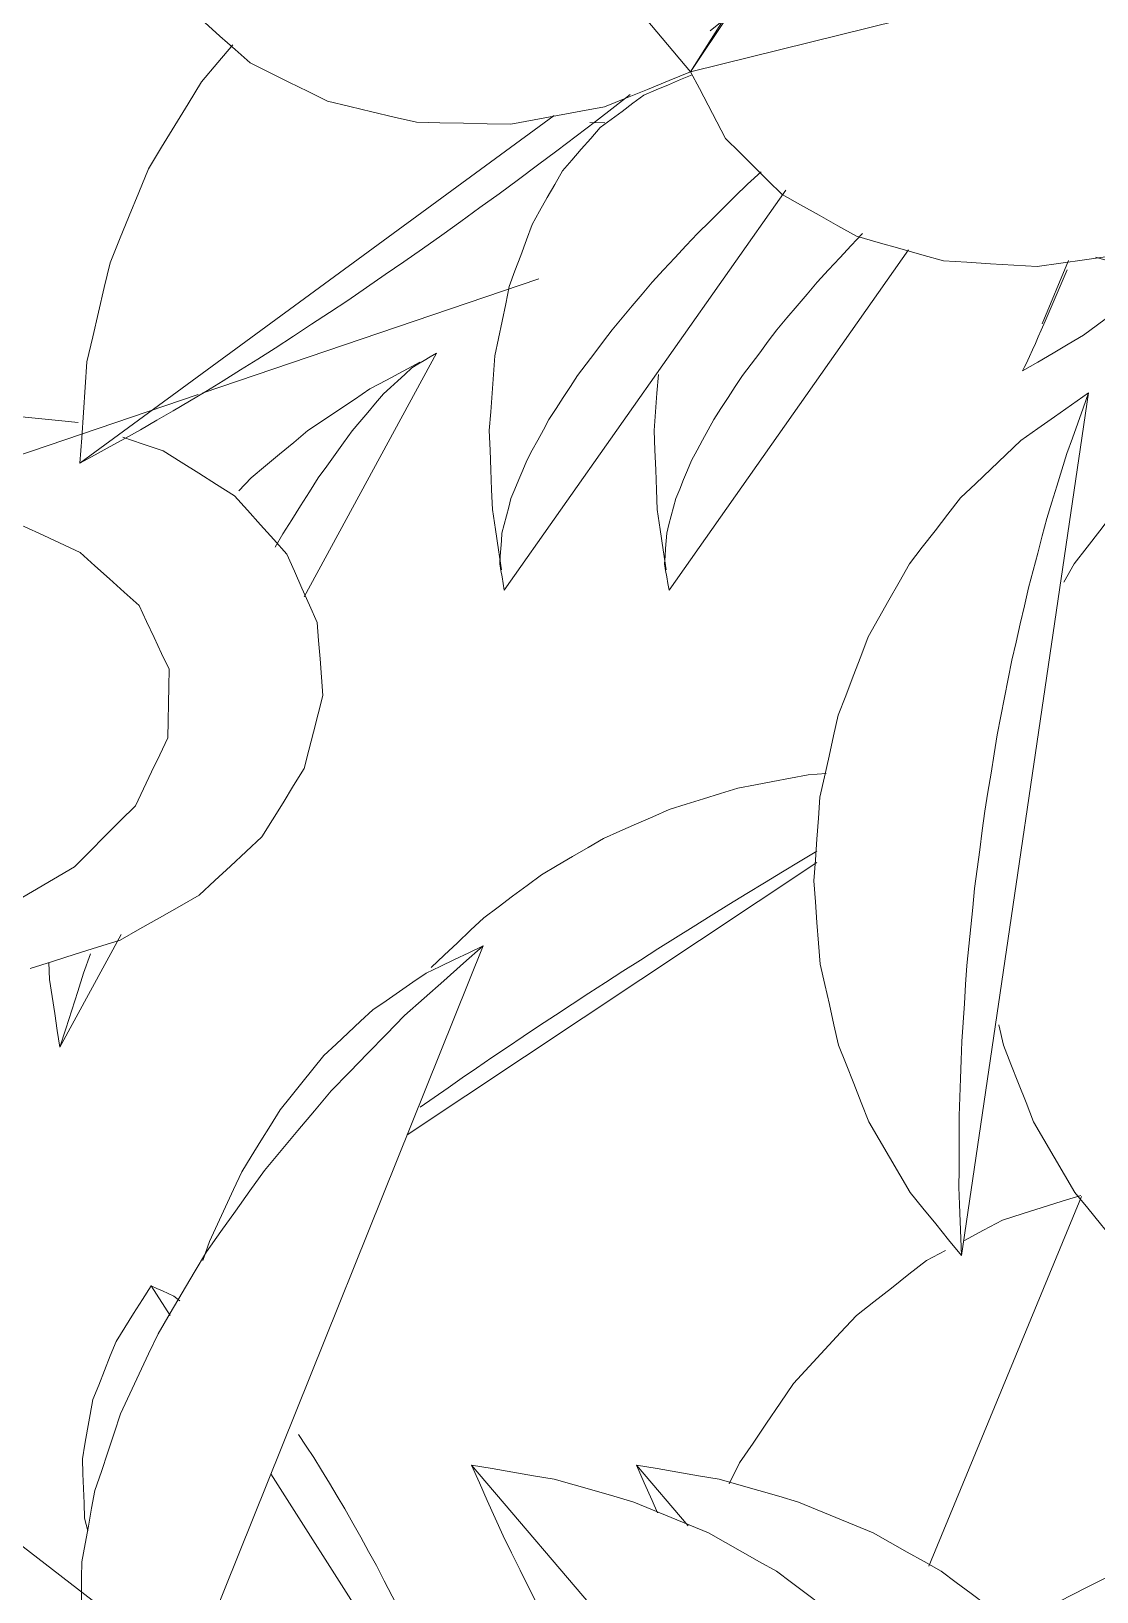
# Model space of a CAD drawing. Header units: metres. Extents: x 10.2 to 20.8, y -0.2 to 6.6.
# Drawn here: x 14.837 to 14.8914, y 1.5007 to 1.5804 of the extents above; entities that cross this region are included whole.
import ezdxf

# ---------------------------------------------------------------- set-up
doc = ezdxf.new("R2010")
doc.units = ezdxf.units.M
doc.layers.add('Importações nas famílias', color=250, linetype='Continuous', lineweight=5)
doc.layers.add('Vegetação', color=7, linetype='Continuous', lineweight=5)

# ---------------------------------------------------------------- blocks, each defined once
blk = doc.blocks.new('Planta_pergolado_12200 - plantas pergolado_skp_Component_12-V2972-Corte 3')
at = {"layer": 'Importações nas famílias'}
for p, q in [((14.844072, 1.51479), (14.843102, 1.516315)), ((14.844574, 1.515546), (14.844258, 1.515778)), ((14.857102, 1.494316), (14.84922, 1.506701)), ((14.839699, 1.504444), (14.839868, 1.503798)), ((14.858105, 1.494879), (14.857806, 1.495555))]:
    blk.add_line(p, q, dxfattribs=at)
at = {"layer": 'Importações nas famílias', "flags": 128}
for points in [[(14.843102, 1.516315), (14.842652, 1.515604), (14.842203, 1.514892), (14.841754, 1.514181), (14.841305, 1.51347)], [(14.844258, 1.515778), (14.843969, 1.515912), (14.84368, 1.516046), (14.843391, 1.516181), (14.843102, 1.516315)], [(14.841305, 1.51347), (14.84101, 1.512726), (14.840714, 1.511983), (14.840419, 1.511239), (14.840123, 1.510496)], [(14.840123, 1.510496), (14.839988, 1.509738), (14.839854, 1.50898), (14.839719, 1.508222), (14.839584, 1.507464)], [(14.851413, 1.507541), (14.851022, 1.508124), (14.850632, 1.508707)], [(14.839584, 1.507464), (14.839613, 1.506709), (14.839641, 1.505954), (14.83967, 1.505199), (14.839699, 1.504444)], [(14.853008, 1.504912), (14.852609, 1.505569), (14.85221, 1.506227), (14.851812, 1.506884), (14.851413, 1.507541)], [(14.854617, 1.502016), (14.854214, 1.50274), (14.853812, 1.503464), (14.85341, 1.504188), (14.853008, 1.504912)], [(14.856222, 1.498885), (14.855821, 1.499668), (14.855419, 1.500451), (14.855018, 1.501234), (14.854617, 1.502016)], [(14.857806, 1.495555), (14.85741, 1.496387), (14.857014, 1.49722), (14.856618, 1.498053), (14.856222, 1.498885)], [(14.845151, 1.495012), (14.84579, 1.49444), (14.84643, 1.493868)], [(14.84643, 1.493868), (14.847193, 1.493379), (14.847955, 1.492889), (14.848718, 1.4924), (14.849481, 1.491911)], [(14.849481, 1.491911), (14.85035, 1.491516), (14.851219, 1.491121), (14.852087, 1.490726), (14.852725, 1.490436)]]:
    blk.add_lwpolyline(points, dxfattribs=at)
blk = doc.blocks.new('Planta_pergolado_12200 - plantas pergolado_skp_Component_12-V2973-Corte 3')
at = {"layer": 'Importações nas famílias'}
for p, q in [((14.877611, 1.542487), (14.876691, 1.542419)), ((14.877131, 1.537932), (14.856192, 1.52403))]:
    blk.add_line(p, q, dxfattribs=at)
at = {"layer": 'Importações nas famílias', "flags": 128}
for points in [[(14.876691, 1.542419), (14.875788, 1.542249), (14.874885, 1.542078), (14.873983, 1.541908), (14.87308, 1.541737)], [(14.87308, 1.541737), (14.872204, 1.541466), (14.871329, 1.541194), (14.870453, 1.540922), (14.869577, 1.540651)], [(14.869577, 1.540651), (14.868739, 1.540281), (14.8679, 1.539912), (14.867061, 1.539542), (14.866223, 1.539172)], [(14.866223, 1.539172), (14.86543, 1.538709), (14.864638, 1.538245), (14.863845, 1.537782), (14.863053, 1.537318)], [(14.873547, 1.536357), (14.874456, 1.536907), (14.875365, 1.537456), (14.876274, 1.538005), (14.87713, 1.538522)], [(14.863053, 1.537318), (14.862315, 1.536766), (14.861578, 1.536214), (14.86084, 1.535661), (14.860103, 1.535109)], [(14.869899, 1.534094), (14.870811, 1.534659), (14.871723, 1.535225), (14.872635, 1.535791), (14.873547, 1.536357)], [(14.860103, 1.535109), (14.859428, 1.534474), (14.858754, 1.533839), (14.85808, 1.533204), (14.857406, 1.532569)], [(14.866324, 1.531816), (14.867217, 1.532386), (14.868111, 1.532955), (14.869005, 1.533524), (14.869899, 1.534094)], [(14.862905, 1.529579), (14.86376, 1.530138), (14.864614, 1.530698), (14.865469, 1.531257), (14.866324, 1.531816)], [(14.859723, 1.527434), (14.860519, 1.52797), (14.861314, 1.528506), (14.86211, 1.529043), (14.862905, 1.529579)], [(14.856853, 1.525432), (14.857571, 1.525932), (14.858288, 1.526433), (14.859006, 1.526933), (14.859723, 1.527434)]]:
    blk.add_lwpolyline(points, dxfattribs=at)
blk = doc.blocks.new('Planta_pergolado_12200 - plantas pergolado_skp_Component_12-V2850-Corte 3')
at = {"layer": 'Importações nas famílias'}
for p, q in [((15.027994, 1.418904), (15.021239, 1.406455)), ((15.018537, 1.412547), (15.01789, 1.411882)), ((15.019759, 1.408991), (15.020149, 1.409675)), ((15.011883, 1.389213), (15.008753, 1.383444)), ((15.008194, 1.387782), (15.008223, 1.386908)), ((15.009964, 1.387239), (15.010316, 1.388222))]:
    blk.add_line(p, q, dxfattribs=at)
at = {"layer": 'Importações nas famílias', "flags": 128}
for points in [[(15.026741, 1.418159), (15.027054, 1.418345), (15.027367, 1.418532), (15.027681, 1.418718), (15.027994, 1.418904)], [(15.027144, 1.418449), (15.026294, 1.417993), (15.025444, 1.417537), (15.024594, 1.417081)], [(15.025294, 1.416826), (15.025656, 1.417159), (15.026017, 1.417492), (15.026379, 1.417826), (15.026741, 1.418159)], [(15.024594, 1.417081), (15.023804, 1.41655), (15.023013, 1.416018), (15.022222, 1.415486), (15.021431, 1.414954)], [(15.023687, 1.414936), (15.024089, 1.415408), (15.024491, 1.415881), (15.024892, 1.416353), (15.025294, 1.416826)], [(15.021431, 1.414954), (15.020707, 1.414352), (15.019984, 1.413751), (15.019261, 1.413149), (15.018537, 1.412547)], [(15.021959, 1.412533), (15.022391, 1.413134), (15.022823, 1.413734), (15.023255, 1.414335), (15.023687, 1.414936)], [(15.020149, 1.409675), (15.020601, 1.410389), (15.021054, 1.411104), (15.021506, 1.411819), (15.021959, 1.412533)], [(15.008223, 1.386908), (15.008355, 1.386042), (15.008488, 1.385176), (15.008621, 1.38431), (15.008753, 1.383444)], [(15.008753, 1.383444), (15.009056, 1.384393), (15.009359, 1.385342), (15.009661, 1.38629), (15.009964, 1.387239)]]:
    blk.add_lwpolyline(points, dxfattribs=at)
blk = doc.blocks.new('Planta_pergolado_12200 - plantas pergolado_skp_Component_17-V2975-Corte 3')
at = {"layer": 'Importações nas famílias', "flags": 128}
for points in [[(14.834625, 1.56091), (14.835813, 1.560787), (14.837001, 1.560664), (14.83819, 1.560541), (14.839378, 1.560418)], [(14.841645, 1.559665), (14.842635, 1.559337), (14.843721, 1.558976)], [(14.843721, 1.558976), (14.84463, 1.558403), (14.845539, 1.557829), (14.846447, 1.557255), (14.847356, 1.556682)], [(14.847356, 1.556682), (14.848027, 1.555934), (14.848697, 1.555187), (14.849368, 1.554439), (14.850038, 1.553692)], [(14.850038, 1.553692), (14.850424, 1.552821), (14.85081, 1.551951), (14.851196, 1.55108), (14.851582, 1.55021)], [(14.851582, 1.55021), (14.851658, 1.549276), (14.851733, 1.548341), (14.851809, 1.547407), (14.851884, 1.546473)], [(14.851884, 1.546473), (14.851644, 1.545539), (14.851403, 1.544605), (14.851163, 1.543671), (14.850923, 1.542737)], [(14.850923, 1.542737), (14.850383, 1.541866), (14.849844, 1.540996), (14.849304, 1.540125), (14.848764, 1.539255)], [(14.848764, 1.539255), (14.847962, 1.538507), (14.84716, 1.53776), (14.846357, 1.537012), (14.845555, 1.536264)], [(14.845555, 1.536264), (14.844545, 1.535691), (14.843535, 1.535117), (14.842524, 1.534544), (14.841514, 1.53397)], [(14.841514, 1.53397), (14.840365, 1.53361), (14.839216, 1.533249), (14.838066, 1.532888), (14.836917, 1.532528)]]:
    blk.add_lwpolyline(points, dxfattribs=at)
blk = doc.blocks.new('Planta_pergolado_12200 - plantas pergolado_skp_Component_16-V2976-Corte 3')
for name, p in [('Planta_pergolado_12200 - plantas pergolado_skp_Component_17-V2975-Corte 3', (0, 0)), ('Planta_pergolado_12200 - plantas pergolado_skp_Component_12-V2850-Corte 3', (-0.170316, 0.145054)), ('Planta_pergolado_12200 - plantas pergolado_skp_Component_12-V2973-Corte 3', (0, 0)), ('Planta_pergolado_12200 - plantas pergolado_skp_Component_12-V2972-Corte 3', (0, 0))]:
    blk.add_blockref(name, p)
blk = doc.blocks.new('Planta_pergolado_12200 - plantas pergolado_skp_-V3050-Corte 3')
blk.add_blockref('Planta_pergolado_12200 - plantas pergolado_skp_Component_16-V2976-Corte 3', (0, 0))
blk = doc.blocks.new('Planta_pergolado_12200 - plantas pergolado_skp_-V3106-Corte 3')
blk.add_blockref('Planta_pergolado_12200 - plantas pergolado_skp_-V3050-Corte 3', (0, 0))
blk = doc.blocks.new('Planta_pergolado_12200 - plantas pergolado_skp_Component_17-V3188-Corte 3')
at = {"layer": 'Importações nas famílias', "flags": 128}
blk.add_lwpolyline([(14.889, 1.499913), (14.890044, 1.500447), (14.891088, 1.50098), (14.892132, 1.501514), (14.893176, 1.502048)], dxfattribs=at)
blk = doc.blocks.new('Planta_pergolado_12200 - plantas pergolado_skp_Component_16-V3189-Corte 3')
blk.add_blockref('Planta_pergolado_12200 - plantas pergolado_skp_Component_17-V3188-Corte 3', (0, 0))
blk = doc.blocks.new('Planta_pergolado_12200 - plantas pergolado_skp_Component_12-V2729-Corte 3')
at = {"layer": 'Importações nas famílias'}
blk.add_line((14.85772, 0.529997), (14.864207, 0.574067), dxfattribs=at)
at = {"layer": 'Importações nas famílias', "flags": 128}
for points in [[(14.864207, 0.574067), (14.863343, 0.573461), (14.862478, 0.572856), (14.861614, 0.57225), (14.86075, 0.571645)], [(14.863111, 0.570979), (14.863385, 0.571751), (14.863659, 0.572523), (14.863933, 0.573295), (14.864207, 0.574067)], [(14.86075, 0.571645), (14.859981, 0.570912), (14.859213, 0.570179), (14.858444, 0.569446), (14.857676, 0.568713)], [(14.862086, 0.56765), (14.862342, 0.568482), (14.862598, 0.569314), (14.862854, 0.570147), (14.863111, 0.570979)], [(14.857676, 0.568713), (14.857021, 0.56787), (14.856366, 0.567027), (14.855712, 0.566184), (14.855057, 0.565341)], [(14.861143, 0.564117), (14.861379, 0.565), (14.861614, 0.565883), (14.86185, 0.566767), (14.862086, 0.56765)], [(14.855057, 0.565341), (14.854531, 0.564407), (14.854006, 0.563474), (14.85348, 0.56254), (14.852955, 0.561606)], [(14.860294, 0.560419), (14.860506, 0.561343), (14.860719, 0.562268), (14.860931, 0.563192), (14.861143, 0.564117)], [(14.852955, 0.561606), (14.85257, 0.560604), (14.852186, 0.559602), (14.851802, 0.5586), (14.851418, 0.557598)], [(14.859547, 0.556597), (14.859734, 0.557552), (14.85992, 0.558508), (14.860107, 0.559463), (14.860294, 0.560419)], [(14.851418, 0.557598), (14.851184, 0.55655), (14.850951, 0.555503), (14.850717, 0.554456), (14.850483, 0.553409)], [(14.858911, 0.552694), (14.85907, 0.55367), (14.859229, 0.554645), (14.859388, 0.555621), (14.859547, 0.556597)], [(14.850483, 0.553409), (14.850406, 0.552341), (14.850328, 0.551273), (14.85025, 0.550205), (14.850173, 0.549138)], [(14.858392, 0.548753), (14.858522, 0.549738), (14.858651, 0.550723), (14.858781, 0.551709), (14.858911, 0.552694)], [(14.850173, 0.549138), (14.850253, 0.548075), (14.850333, 0.547011), (14.850413, 0.545948), (14.850493, 0.544885)], [(14.857997, 0.544817), (14.858096, 0.545801), (14.858195, 0.546785), (14.858293, 0.547769), (14.858392, 0.548753)], [(14.850493, 0.544885), (14.850729, 0.543851), (14.850965, 0.542818), (14.851201, 0.541784), (14.851437, 0.54075)], [(14.85773, 0.540931), (14.857797, 0.541903), (14.857864, 0.542874), (14.857931, 0.543846), (14.857997, 0.544817)], [(14.851437, 0.54075), (14.851824, 0.53977), (14.85221, 0.53879), (14.852596, 0.537811), (14.852983, 0.536831)], [(14.857595, 0.537138), (14.857629, 0.538087), (14.857663, 0.539035), (14.857696, 0.539983), (14.85773, 0.540931)], [(14.852983, 0.536831), (14.853511, 0.535928), (14.854038, 0.535024), (14.854566, 0.534121), (14.855094, 0.533218)], [(14.857591, 0.53348), (14.857592, 0.534395), (14.857593, 0.535309), (14.857594, 0.536224), (14.857595, 0.537138)], [(14.85772, 0.529997), (14.857688, 0.530868), (14.857656, 0.531739), (14.857623, 0.532609), (14.857591, 0.53348)], [(14.855094, 0.533218), (14.85575, 0.532413), (14.856407, 0.531608), (14.857063, 0.530802), (14.85772, 0.529997)]]:
    blk.add_lwpolyline(points, dxfattribs=at)
blk = doc.blocks.new('Planta_pergolado_12200 - plantas pergolado_skp_Component_12-V2736-Corte 3')
at = {"layer": 'Importações nas famílias'}
for p, q in [((14.752685, 0.61727), (14.753376, 0.6179)), ((14.740256, 0.596526), (14.75464, 0.61696))]:
    blk.add_line(p, q, dxfattribs=at)
at = {"layer": 'Importações nas famílias', "flags": 128}
for points in [[(14.74986, 0.622863), (14.749269, 0.622613), (14.748643, 0.622348), (14.748017, 0.622084), (14.747391, 0.621819)], [(14.747391, 0.621819), (14.746831, 0.621405), (14.746272, 0.620991), (14.745712, 0.620576), (14.745152, 0.620162)], [(14.745152, 0.620162), (14.744672, 0.619607), (14.744192, 0.619053), (14.743711, 0.618499), (14.743231, 0.617944)], [(14.743231, 0.617944), (14.742841, 0.617262), (14.742452, 0.616581), (14.742062, 0.615899), (14.741672, 0.615218)], [(14.750134, 0.614753), (14.750772, 0.615382), (14.75141, 0.616011), (14.752047, 0.616641), (14.752685, 0.61727)], [(14.741672, 0.615218), (14.741382, 0.614425), (14.741092, 0.613632), (14.740802, 0.61284), (14.740512, 0.612047)], [(14.747819, 0.612264), (14.748398, 0.612887), (14.748976, 0.613509), (14.749555, 0.614131), (14.750134, 0.614753)], [(14.740512, 0.612047), (14.740329, 0.611162), (14.740146, 0.610277), (14.739962, 0.609391), (14.739779, 0.608506)], [(14.745767, 0.609833), (14.74628, 0.610441), (14.746793, 0.611049), (14.747306, 0.611657), (14.747819, 0.612264)], [(14.744001, 0.607486), (14.744442, 0.608073), (14.744884, 0.60866), (14.745325, 0.609246), (14.745767, 0.609833)], [(14.739779, 0.608506), (14.739706, 0.607549), (14.739634, 0.606592), (14.739561, 0.605635), (14.739489, 0.604678)], [(14.74254, 0.605249), (14.742905, 0.605808), (14.74327, 0.606367), (14.743636, 0.606927), (14.744001, 0.607486)], [(14.741401, 0.603147), (14.741686, 0.603672), (14.74197, 0.604198), (14.742255, 0.604723), (14.74254, 0.605249)], [(14.739489, 0.604678), (14.739529, 0.603672), (14.739569, 0.602666), (14.739609, 0.60166), (14.739649, 0.600653)], [(14.740596, 0.601202), (14.740797, 0.601688), (14.740998, 0.602174), (14.7412, 0.602661), (14.741401, 0.603147)], [(14.739649, 0.600653), (14.739801, 0.599621), (14.739953, 0.598589), (14.740104, 0.597558)], [(14.740134, 0.599438), (14.740249, 0.599879), (14.740365, 0.60032), (14.74048, 0.600761), (14.740596, 0.601202)], [(14.74002, 0.597874), (14.740049, 0.598265), (14.740077, 0.598656), (14.740105, 0.599047), (14.740134, 0.599438)], [(14.740256, 0.596526), (14.740197, 0.596863), (14.740138, 0.5972), (14.740079, 0.597537), (14.74002, 0.597874)]]:
    blk.add_lwpolyline(points, dxfattribs=at)
blk = doc.blocks.new('Planta_pergolado_12200 - plantas pergolado_skp_Component_17-V3200-Corte 3')
at = {"layer": 'Importações nas famílias'}
for p, q in [((14.862853, 1.587608), (14.870677, 1.578343)), ((14.870677, 1.578343), (14.886794, 1.582334)), ((14.872666, 1.581319), (14.870677, 1.578343)), ((14.870677, 1.578343), (14.872465, 1.581161))]:
    blk.add_line(p, q, dxfattribs=at)
at = {"layer": 'Importações nas famílias', "flags": 128}
for points in [[(14.84816, 1.578803), (14.847388, 1.579487), (14.846616, 1.58017), (14.845843, 1.580854), (14.845071, 1.581537)], [(14.852112, 1.576834), (14.851124, 1.577326), (14.850136, 1.577819), (14.849148, 1.578311), (14.84816, 1.578803)], [(14.870677, 1.578343), (14.869574, 1.577894), (14.868472, 1.577444), (14.867369, 1.576994), (14.866266, 1.576545)], [(14.87246, 1.574941), (14.872014, 1.575792), (14.871568, 1.576642), (14.871122, 1.577493), (14.870677, 1.578343)], [(14.856656, 1.575764), (14.85552, 1.576031), (14.854384, 1.576299), (14.853248, 1.576566), (14.852112, 1.576834)], [(14.866266, 1.576545), (14.865071, 1.576325), (14.863875, 1.576105), (14.86268, 1.575885), (14.861484, 1.575665)], [(14.861484, 1.575665), (14.860277, 1.57569), (14.85907, 1.575714), (14.857863, 1.575739), (14.856656, 1.575764)], [(14.875349, 1.572076), (14.874627, 1.572792), (14.873904, 1.573509), (14.873182, 1.574225), (14.87246, 1.574941)], [(14.879148, 1.569941), (14.878198, 1.570475), (14.877248, 1.571008), (14.876299, 1.571542), (14.875349, 1.572076)], [(14.883597, 1.568683), (14.882485, 1.568997), (14.881373, 1.569312), (14.88026, 1.569626), (14.879148, 1.569941)], [(14.888395, 1.568387), (14.887195, 1.568461), (14.885996, 1.568535), (14.884797, 1.568609), (14.883597, 1.568683)], [(14.893212, 1.569074), (14.892008, 1.568902), (14.890803, 1.568731), (14.889599, 1.568559), (14.888395, 1.568387)]]:
    blk.add_lwpolyline(points, dxfattribs=at)
blk = doc.blocks.new('Planta_pergolado_12200 - plantas pergolado_skp_Component_16-V3201-Corte 3')
for name, p in [('Planta_pergolado_12200 - plantas pergolado_skp_Component_17-V3200-Corte 3', (0, 0)), ('Planta_pergolado_12200 - plantas pergolado_skp_Component_12-V2736-Corte 3', (0.120896, 0.955329)), ('Planta_pergolado_12200 - plantas pergolado_skp_Component_12-V2729-Corte 3', (0.026801, 0.987863))]:
    blk.add_blockref(name, p)
blk = doc.blocks.new('Planta_pergolado_12200 - plantas pergolado_skp_Component_12-V2766-Corte 3')
at = {"layer": 'Importações nas famílias'}
for p, q in [((14.809882, 0.983436), (14.816369, 1.027506)), ((14.807219, 1.01878), (14.806693, 1.017846)), ((14.803363, 0.995223), (14.803599, 0.994189))]:
    blk.add_line(p, q, dxfattribs=at)
at = {"layer": 'Importações nas famílias', "flags": 128}
for points in [[(14.816369, 1.027506), (14.815504, 1.0269), (14.81464, 1.026295), (14.813776, 1.025689), (14.812912, 1.025084)], [(14.815272, 1.024418), (14.815546, 1.02519), (14.81582, 1.025962), (14.816095, 1.026734), (14.816369, 1.027506)], [(14.812912, 1.025084), (14.812143, 1.024351), (14.811375, 1.023618), (14.810606, 1.022885), (14.809837, 1.022152)], [(14.814247, 1.021089), (14.814504, 1.021921), (14.81476, 1.022753), (14.815016, 1.023585), (14.815272, 1.024418)], [(14.809837, 1.022152), (14.809183, 1.021309), (14.808528, 1.020466), (14.807873, 1.019623), (14.807219, 1.01878)], [(14.813305, 1.017556), (14.813541, 1.018439), (14.813776, 1.019322), (14.814012, 1.020206), (14.814247, 1.021089)], [(14.812455, 1.013858), (14.812668, 1.014782), (14.81288, 1.015707), (14.813093, 1.016631), (14.813305, 1.017556)], [(14.811708, 1.010036), (14.811895, 1.010991), (14.812082, 1.011947), (14.812269, 1.012902), (14.812455, 1.013858)], [(14.811072, 1.006133), (14.811231, 1.007108), (14.81139, 1.008084), (14.811549, 1.00906), (14.811708, 1.010036)], [(14.810554, 1.002192), (14.810683, 1.003177), (14.810813, 1.004162), (14.810943, 1.005147), (14.811072, 1.006133)], [(14.810159, 0.998256), (14.810258, 0.99924), (14.810356, 1.000224), (14.810455, 1.001208), (14.810554, 1.002192)], [(14.809892, 0.99437), (14.809959, 0.995342), (14.810026, 0.996313), (14.810092, 0.997285), (14.810159, 0.998256)], [(14.809756, 0.990577), (14.80979, 0.991525), (14.809824, 0.992474), (14.809858, 0.993422), (14.809892, 0.99437)], [(14.803599, 0.994189), (14.803985, 0.993209), (14.804372, 0.992229), (14.804758, 0.991249), (14.805144, 0.99027)], [(14.809753, 0.986919), (14.809754, 0.987833), (14.809754, 0.988748), (14.809755, 0.989663), (14.809756, 0.990577)], [(14.805144, 0.99027), (14.805672, 0.989366), (14.8062, 0.988463), (14.806728, 0.98756), (14.807255, 0.986657)], [(14.807255, 0.986657), (14.807912, 0.985852), (14.808568, 0.985046), (14.809225, 0.984241), (14.809882, 0.983436)], [(14.809882, 0.983436), (14.809849, 0.984307), (14.809817, 0.985177), (14.809785, 0.986048), (14.809753, 0.986919)]]:
    blk.add_lwpolyline(points, dxfattribs=at)
blk = doc.blocks.new('Planta_pergolado_12200 - plantas pergolado_skp_Component_12-V2864-Corte 3')
at = {"layer": 'Importações nas famílias'}
blk.add_line((14.965252, 1.351571), (14.977488, 1.368955), dxfattribs=at)
at = {"layer": 'Importações nas famílias', "flags": 128}
for points in [[(14.972815, 1.36731), (14.973393, 1.367932), (14.973972, 1.368554), (14.974551, 1.369176), (14.975129, 1.369798)], [(14.970763, 1.364879), (14.971276, 1.365487), (14.971789, 1.366094), (14.972302, 1.366702), (14.972815, 1.36731)], [(14.968997, 1.362532), (14.969438, 1.363118), (14.96988, 1.363705), (14.970321, 1.364292), (14.970763, 1.364879)], [(14.964702, 1.362595), (14.96463, 1.361638), (14.964557, 1.360681), (14.964485, 1.359724)], [(14.967536, 1.360294), (14.967901, 1.360854), (14.968266, 1.361413), (14.968632, 1.361972), (14.968997, 1.362532)], [(14.964485, 1.359724), (14.964525, 1.358718), (14.964565, 1.357711), (14.964605, 1.356705), (14.964645, 1.355699)], [(14.966397, 1.358192), (14.966681, 1.358718), (14.966966, 1.359243), (14.967251, 1.359769), (14.967536, 1.360294)], [(14.965592, 1.356248), (14.965793, 1.356734), (14.965994, 1.35722), (14.966195, 1.357706), (14.966397, 1.358192)], [(14.964645, 1.355699), (14.964797, 1.354667), (14.964949, 1.353635), (14.9651, 1.352603)], [(14.96513, 1.354484), (14.965245, 1.354925), (14.965361, 1.355366), (14.965476, 1.355807), (14.965592, 1.356248)], [(14.965016, 1.352919), (14.965044, 1.35331), (14.965073, 1.353701), (14.965101, 1.354093), (14.96513, 1.354484)], [(14.965252, 1.351571), (14.965193, 1.351908), (14.965134, 1.352245), (14.965075, 1.352582), (14.965016, 1.352919)]]:
    blk.add_lwpolyline(points, dxfattribs=at)
blk = doc.blocks.new('Planta_pergolado_12200 - plantas pergolado_skp_Component_17-V3209-Corte 3')
at = {"layer": 'Importações nas famílias'}
for p, q in [((14.866287, 1.575739), (14.865519, 1.575755)), ((14.892021, 1.568683), (14.891363, 1.568869))]:
    blk.add_line(p, q, dxfattribs=at)
blk = doc.blocks.new('Planta_pergolado_12200 - plantas pergolado_skp_Component_16-V3210-Corte 3')
for name, p in [('Planta_pergolado_12200 - plantas pergolado_skp_Component_17-V3209-Corte 3', (0, 0)), ('Planta_pergolado_12200 - plantas pergolado_skp_Component_12-V2864-Corte 3', (-0.095676, 0.200284)), ('Planta_pergolado_12200 - plantas pergolado_skp_Component_12-V2766-Corte 3', (0.083063, 0.534424))]:
    blk.add_blockref(name, p)
blk = doc.blocks.new('Planta_pergolado_12200 - plantas pergolado_skp_-V3241-Corte 3')
for name in ['Planta_pergolado_12200 - plantas pergolado_skp_Component_16-V3201-Corte 3', 'Planta_pergolado_12200 - plantas pergolado_skp_Component_16-V3210-Corte 3', 'Planta_pergolado_12200 - plantas pergolado_skp_Component_16-V3189-Corte 3']:
    blk.add_blockref(name, (0, 0))
blk = doc.blocks.new('Planta_pergolado_12200 - plantas pergolado_skp_Component_17-V3207-Corte 3')
at = {"layer": 'Importações nas famílias', "flags": 128}
for points in [[(14.835258, 0.945127), (14.836312, 0.944639), (14.837367, 0.944151), (14.838421, 0.943663), (14.839475, 0.943174)], [(14.839475, 0.943174), (14.840226, 0.942495), (14.840978, 0.941815), (14.841729, 0.941135), (14.84248, 0.940455)], [(14.84248, 0.940455), (14.842864, 0.939642), (14.843248, 0.938829), (14.843632, 0.938016), (14.844016, 0.937203)], [(14.844016, 0.937203), (14.844, 0.936326), (14.843984, 0.935449), (14.843968, 0.934572), (14.843952, 0.933695)], [(14.843952, 0.933695), (14.843537, 0.932829), (14.843123, 0.931963), (14.842708, 0.931097), (14.842293, 0.930231)], [(14.842293, 0.930231), (14.841516, 0.929451), (14.840738, 0.92867), (14.83996, 0.927889), (14.839182, 0.927108)], [(14.839182, 0.927108), (14.838107, 0.926479), (14.837033, 0.92585), (14.835958, 0.925221), (14.834883, 0.924591)]]:
    blk.add_lwpolyline(points, dxfattribs=at)
blk = doc.blocks.new('Planta_pergolado_12200 - plantas pergolado_skp_Component_16-V3404-Corte 3')
blk.add_blockref('Planta_pergolado_12200 - plantas pergolado_skp_Component_17-V3207-Corte 3', (0, 0.610611))
blk = doc.blocks.new('Planta_pergolado_12200 - plantas pergolado_skp_Component_12-V3356-Corte 3')
at = {"layer": 'Importações nas famílias'}
for p, q in [((14.678772, 1.253863), (14.677651, 1.253167)), ((14.697345, 1.251048), (14.700571, 1.253412)), ((14.692933, 1.246297), (14.693903, 1.247077)), ((14.660719, 1.224212), (14.684953, 1.241969))]:
    blk.add_line(p, q, dxfattribs=at)
at = {"layer": 'Importações nas famílias', "flags": 128}
for points in [[(14.681215, 1.254903), (14.679994, 1.254383), (14.678772, 1.253863)], [(14.697691, 1.250235), (14.698603, 1.251025), (14.699516, 1.251815), (14.700429, 1.252605)], [(14.693903, 1.247077), (14.69485, 1.247867), (14.695797, 1.248656), (14.696744, 1.249446), (14.697691, 1.250235)], [(14.668543, 1.245585), (14.667771, 1.244677), (14.666926, 1.243683)], [(14.666926, 1.243683), (14.66625, 1.242572), (14.665573, 1.241462), (14.664897, 1.240351), (14.664221, 1.239241)], [(14.686086, 1.240906), (14.68707, 1.241668), (14.688053, 1.242431), (14.688847, 1.243046)], [(14.682144, 1.237961), (14.68313, 1.238697), (14.684115, 1.239434), (14.685101, 1.24017), (14.686086, 1.240906)], [(14.664221, 1.239241), (14.66373, 1.238041), (14.66324, 1.23684), (14.662749, 1.23564), (14.662258, 1.234439)], [(14.678237, 1.235155), (14.679214, 1.235856), (14.680191, 1.236558), (14.681167, 1.23726), (14.682144, 1.237961)], [(14.67441, 1.232518), (14.675367, 1.233177), (14.676324, 1.233836), (14.677281, 1.234495), (14.678237, 1.235155)], [(14.662258, 1.234439), (14.661964, 1.233177), (14.66167, 1.231914), (14.661375, 1.230652), (14.661081, 1.22939)], [(14.670704, 1.230079), (14.671631, 1.230688), (14.672557, 1.231298), (14.673484, 1.231908), (14.67441, 1.232518)], [(14.667161, 1.227866), (14.668047, 1.228419), (14.668933, 1.228972), (14.669819, 1.229525), (14.670704, 1.230079)], [(14.661081, 1.22939), (14.660991, 1.228095), (14.6609, 1.226801), (14.66081, 1.225506), (14.660719, 1.224212)], [(14.663821, 1.225903), (14.664656, 1.226393), (14.665491, 1.226884), (14.666326, 1.227375), (14.667161, 1.227866)], [(14.660719, 1.224212), (14.661495, 1.224635), (14.66227, 1.225057), (14.663045, 1.22548), (14.663821, 1.225903)]]:
    blk.add_lwpolyline(points, dxfattribs=at)
blk = doc.blocks.new('Planta_pergolado_12200 - plantas pergolado_skp_Component_16-V3417-Corte 3')
blk.add_blockref('Planta_pergolado_12200 - plantas pergolado_skp_Component_12-V3356-Corte 3', (0.17874, 0.33414))
blk = doc.blocks.new('Planta_pergolado_12200 - plantas pergolado_skp_Component_12-V3430-Corte 3')
at = {"layer": 'Importações nas famílias'}
for p, q in [((14.890655, 1.520878), (14.882858, 1.501983)), ((14.882731, 1.517598), (14.8837, 1.518115)), ((14.872651, 1.50619), (14.873179, 1.507263))]:
    blk.add_line(p, q, dxfattribs=at)
at = {"layer": 'Importações nas famílias', "flags": 128}
for points in [[(14.886608, 1.519666), (14.887627, 1.519986), (14.888646, 1.520307), (14.889665, 1.520628), (14.89062, 1.520929)], [(14.884669, 1.518632), (14.885639, 1.519149), (14.886608, 1.519666)], [(14.879146, 1.514796), (14.880043, 1.515496), (14.880939, 1.516197), (14.881835, 1.516898), (14.882731, 1.517598)], [(14.875937, 1.511323), (14.87674, 1.512191), (14.877542, 1.51306), (14.878344, 1.513928), (14.879146, 1.514796)], [(14.873179, 1.507263), (14.873869, 1.508278), (14.874558, 1.509293), (14.875248, 1.510308), (14.875937, 1.511323)]]:
    blk.add_lwpolyline(points, dxfattribs=at)
blk = doc.blocks.new('Planta_pergolado_12200 - plantas pergolado_skp_Component_12-V2810-Corte 3')
at = {"layer": 'Importações nas famílias'}
for p, q in [((14.777011, 0.388642), (14.760226, 0.346925)), ((14.763014, 0.373543), (14.762681, 0.372574))]:
    blk.add_line(p, q, dxfattribs=at)
at = {"layer": 'Importações nas famílias', "flags": 128}
for points in [[(14.772992, 0.385085), (14.773997, 0.385975), (14.775001, 0.386864), (14.776006, 0.387753), (14.777011, 0.388642)], [(14.777011, 0.388642), (14.77628, 0.388294), (14.775549, 0.387947), (14.774818, 0.387599), (14.774087, 0.387251)], [(14.774087, 0.387251), (14.773406, 0.386783), (14.772725, 0.386314), (14.772043, 0.385845), (14.771362, 0.385377)], [(14.771362, 0.385377), (14.770738, 0.384793), (14.770114, 0.384209), (14.76949, 0.383625), (14.768866, 0.383041)], [(14.769237, 0.381233), (14.770176, 0.382196), (14.771114, 0.383159), (14.772053, 0.384122), (14.772992, 0.385085)], [(14.768866, 0.383041), (14.768306, 0.382348), (14.767746, 0.381655), (14.767187, 0.380962), (14.766627, 0.380269)], [(14.765833, 0.377175), (14.766684, 0.378189), (14.767535, 0.379204), (14.768386, 0.380218), (14.769237, 0.381233)], [(14.766627, 0.380269), (14.766137, 0.379474), (14.765648, 0.37868), (14.765158, 0.377885), (14.764669, 0.377091)], [(14.76286, 0.373007), (14.763603, 0.374049), (14.764346, 0.375091), (14.76509, 0.376133), (14.765833, 0.377175)], [(14.764669, 0.377091), (14.764255, 0.376204), (14.763842, 0.375317), (14.763428, 0.37443), (14.763014, 0.373543)], [(14.760388, 0.368826), (14.761006, 0.369871), (14.761624, 0.370916), (14.762242, 0.371961), (14.76286, 0.373007)], [(14.758475, 0.364731), (14.758953, 0.365754), (14.759432, 0.366778), (14.75991, 0.367802), (14.760388, 0.368826)], [(14.757166, 0.360817), (14.757493, 0.361796), (14.757821, 0.362774), (14.758148, 0.363752), (14.758475, 0.364731)], [(14.756491, 0.357177), (14.75666, 0.358087), (14.756829, 0.358997), (14.756997, 0.359907), (14.757166, 0.360817)], [(14.756467, 0.353897), (14.756473, 0.354717), (14.756479, 0.355537), (14.756485, 0.356357), (14.756491, 0.357177)], [(14.757094, 0.351052), (14.756937, 0.351763), (14.75678, 0.352474), (14.756624, 0.353185), (14.756467, 0.353897)], [(14.758356, 0.348709), (14.758041, 0.349295), (14.757725, 0.34988), (14.757409, 0.350466), (14.757094, 0.351052)], [(14.760226, 0.346925), (14.759758, 0.347371), (14.759291, 0.347817), (14.758824, 0.348263), (14.758356, 0.348709)]]:
    blk.add_lwpolyline(points, dxfattribs=at)
blk = doc.blocks.new('Planta_pergolado_12200 - plantas pergolado_skp_Component_16-V3432-Corte 3')
for name, p in [('Planta_pergolado_12200 - plantas pergolado_skp_Component_12-V2810-Corte 3', (0.083063, 1.145035)), ('Planta_pergolado_12200 - plantas pergolado_skp_Component_12-V3430-Corte 3', (0, 0))]:
    blk.add_blockref(name, p)
blk = doc.blocks.new('Planta_pergolado_12200 - plantas pergolado_skp_-V3435-Corte 3')
for name in ['Planta_pergolado_12200 - plantas pergolado_skp_Component_16-V3417-Corte 3', 'Planta_pergolado_12200 - plantas pergolado_skp_Component_16-V3432-Corte 3']:
    blk.add_blockref(name, (0, 0))
blk = doc.blocks.new('Planta_pergolado_12200 - plantas pergolado_skp_-V3436-Corte 3')
at = {"layer": 'Importações nas famílias'}
for p, q in [((14.862915, 1.567762), (14.845711, 1.561922)), ((14.845509, 1.561854), (14.826717, 1.555475))]:
    blk.add_line(p, q, dxfattribs=at)
for name in ['Planta_pergolado_12200 - plantas pergolado_skp_-V3435-Corte 3', 'Planta_pergolado_12200 - plantas pergolado_skp_Component_16-V3404-Corte 3']:
    blk.add_blockref(name, (0, 0))
blk = doc.blocks.new('Planta_pergolado_12200 - plantas pergolado_skp_-V3437-Corte 3')
for name in ['Planta_pergolado_12200 - plantas pergolado_skp_-V3436-Corte 3', 'Planta_pergolado_12200 - plantas pergolado_skp_-V3241-Corte 3']:
    blk.add_blockref(name, (0, 0))
blk = doc.blocks.new('Planta_pergolado_12200 - plantas pergolado_skp_Component_12-V3674-Corte 3')
at = {"layer": 'Importações nas famílias'}
blk.add_line((14.888643, 1.565469), (14.889982, 1.568697), dxfattribs=at)
at = {"layer": 'Importações nas famílias', "flags": 128}
for points in [[(14.889918, 1.568224), (14.889663, 1.567623), (14.889408, 1.567023)], [(14.893604, 1.567004), (14.894241, 1.567606), (14.894879, 1.568208)], [(14.889408, 1.567023), (14.889204, 1.56655), (14.889, 1.566078), (14.888796, 1.565605), (14.888591, 1.565133)], [(14.890755, 1.564877), (14.891467, 1.565409), (14.892179, 1.565941), (14.892892, 1.566472), (14.893604, 1.567004)], [(14.887641, 1.563054), (14.88842, 1.56351), (14.889198, 1.563965), (14.889977, 1.564421), (14.890755, 1.564877)], [(14.888591, 1.565133), (14.888443, 1.564799), (14.888295, 1.564466), (14.888146, 1.564133), (14.887998, 1.563799)], [(14.887998, 1.563799), (14.887909, 1.563613), (14.887819, 1.563427), (14.88773, 1.56324), (14.887641, 1.563054)]]:
    blk.add_lwpolyline(points, dxfattribs=at)
blk = doc.blocks.new('Planta_pergolado_12200 - plantas pergolado_skp_Component_16-V3677-Corte 3')
blk.add_blockref('Planta_pergolado_12200 - plantas pergolado_skp_Component_12-V3674-Corte 3', (0, 0))
blk = doc.blocks.new('Planta_pergolado_12200 - plantas pergolado_skp_Component_12-V3444-Corte 3')
at = {"layer": 'Importações nas famílias'}
blk.add_line((14.636229, 2.091769), (14.659988, 2.063896), dxfattribs=at)
at = {"layer": 'Importações nas famílias', "flags": 128}
for points in [[(14.640453, 2.091045), (14.639397, 2.091226), (14.638341, 2.091407), (14.637285, 2.091588), (14.636229, 2.091769)], [(14.636229, 2.091769), (14.636631, 2.090864), (14.637032, 2.089959), (14.637433, 2.089055), (14.637834, 2.08815)], [(14.644521, 2.08988), (14.643504, 2.090171), (14.642487, 2.090463), (14.64147, 2.090754), (14.640453, 2.091045)], [(14.648337, 2.0883), (14.647383, 2.088695), (14.646429, 2.08909), (14.645475, 2.089485), (14.644521, 2.08988)], [(14.637834, 2.08815), (14.63827, 2.087277), (14.638707, 2.086403), (14.639143, 2.08553), (14.639579, 2.084656)], [(14.651811, 2.086343), (14.650943, 2.086832), (14.650074, 2.087322), (14.649205, 2.087811), (14.648337, 2.0883)], [(14.654863, 2.084054), (14.6541, 2.084626), (14.653337, 2.085199), (14.652574, 2.085771), (14.651811, 2.086343)], [(14.639579, 2.084656), (14.640045, 2.083824), (14.640512, 2.082991), (14.640978, 2.082158), (14.641444, 2.081325)], [(14.657421, 2.081488), (14.656781, 2.082129), (14.656142, 2.082771), (14.655503, 2.083413), (14.654863, 2.084054)], [(14.641444, 2.081325), (14.641936, 2.080543), (14.642427, 2.07976), (14.642918, 2.078977), (14.643409, 2.078195)], [(14.659424, 2.078703), (14.658923, 2.0794), (14.658422, 2.080096), (14.657922, 2.080792), (14.657421, 2.081488)], [(14.643409, 2.078195), (14.64392, 2.077471), (14.644431, 2.076747), (14.644942, 2.076023), (14.645453, 2.075299)], [(14.660826, 2.075767), (14.660476, 2.076501), (14.660125, 2.077235), (14.659775, 2.077969), (14.659424, 2.078703)], [(14.661594, 2.072747), (14.661402, 2.073502), (14.66121, 2.074257), (14.661018, 2.075012), (14.660826, 2.075767)], [(14.645453, 2.075299), (14.645977, 2.074642), (14.646502, 2.073984), (14.647026, 2.073327), (14.647551, 2.07267)], [(14.647551, 2.07267), (14.648084, 2.072087), (14.648616, 2.071504), (14.649149, 2.070921), (14.649682, 2.070337)], [(14.661709, 2.069715), (14.66168, 2.070473), (14.661651, 2.071231), (14.661623, 2.071989), (14.661594, 2.072747)], [(14.649682, 2.070337), (14.650216, 2.069835), (14.650751, 2.069332), (14.651286, 2.06883), (14.65182, 2.068327)], [(14.66117, 2.066741), (14.661305, 2.067485), (14.661439, 2.068228), (14.661574, 2.068971), (14.661709, 2.069715)], [(14.65182, 2.068327), (14.652351, 2.067911), (14.652882, 2.067494), (14.653413, 2.067078), (14.653944, 2.066661)], [(14.653944, 2.066661), (14.654465, 2.066336), (14.654986, 2.06601), (14.655507, 2.065684), (14.656028, 2.065358)], [(14.659988, 2.063896), (14.660283, 2.064607), (14.660579, 2.065318), (14.660874, 2.06603), (14.66117, 2.066741)], [(14.656028, 2.065358), (14.656534, 2.065127), (14.657039, 2.064896), (14.657545, 2.064664), (14.65805, 2.064433)], [(14.65805, 2.064433), (14.658535, 2.064299), (14.659019, 2.064164), (14.659503, 2.06403), (14.659988, 2.063896)]]:
    blk.add_lwpolyline(points, dxfattribs=at)
blk = doc.blocks.new('Planta_pergolado_12200 - plantas pergolado_skp_Component_16-V3703-Corte 3')
blk.add_blockref('Planta_pergolado_12200 - plantas pergolado_skp_Component_12-V3444-Corte 3', (0.223251, -0.584617))
blk = doc.blocks.new('Planta_pergolado_12200 - plantas pergolado_skp_Component_12-V3712-Corte 3')
at = {"layer": 'Importações nas famílias'}
for p, q in [((14.867904, 1.507152), (14.870544, 1.504054)), ((14.887177, 1.498796), (14.886537, 1.499438))]:
    blk.add_line(p, q, dxfattribs=at)
at = {"layer": 'Importações nas famílias', "flags": 128}
for points in [[(14.872127, 1.506429), (14.871071, 1.506609), (14.870015, 1.50679), (14.868959, 1.506971), (14.867904, 1.507152)], [(14.867904, 1.507152), (14.868305, 1.506247), (14.868706, 1.505343), (14.868984, 1.504716)], [(14.876195, 1.505263), (14.875178, 1.505555), (14.874161, 1.505846), (14.873144, 1.506137), (14.872127, 1.506429)], [(14.880011, 1.503684), (14.879057, 1.504079), (14.878103, 1.504473), (14.877149, 1.504868), (14.876195, 1.505263)], [(14.883485, 1.501726), (14.882617, 1.502216), (14.881748, 1.502705), (14.880879, 1.503194), (14.880011, 1.503684)], [(14.886537, 1.499438), (14.885774, 1.50001), (14.885011, 1.500582), (14.884248, 1.501154), (14.883485, 1.501726)]]:
    blk.add_lwpolyline(points, dxfattribs=at)
blk = doc.blocks.new('Planta_pergolado_12200 - plantas pergolado_skp_Component_16-V3715-Corte 3')
blk.add_blockref('Planta_pergolado_12200 - plantas pergolado_skp_Component_12-V3712-Corte 3', (0, 0))
blk = doc.blocks.new('Planta_pergolado_12200 - plantas pergolado_skp_-V3771-Corte 3')
at = {"layer": 'Importações nas famílias'}
blk.add_line((14.829629, 1.50831), (14.875041, 1.473321), dxfattribs=at)
for name in ['Planta_pergolado_12200 - plantas pergolado_skp_Component_16-V3677-Corte 3', 'Planta_pergolado_12200 - plantas pergolado_skp_Component_16-V3703-Corte 3', 'Planta_pergolado_12200 - plantas pergolado_skp_Component_16-V3715-Corte 3']:
    blk.add_blockref(name, (0, 0))
blk = doc.blocks.new('Planta_pergolado_12200 - plantas pergolado_skp_-V3936-Corte 3')
blk.add_blockref('Planta_pergolado_12200 - plantas pergolado_skp_-V3771-Corte 3', (0, 0))
blk = doc.blocks.new('Planta_pergolado_12200 - Planta_pergolado_12200-V5114-Corte 3')
for name in ['Planta_pergolado_12200 - plantas pergolado_skp_-V3936-Corte 3', 'Planta_pergolado_12200 - plantas pergolado_skp_-V3437-Corte 3', 'Planta_pergolado_12200 - plantas pergolado_skp_-V3106-Corte 3']:
    blk.add_blockref(name, (0, 0))

msp = doc.modelspace()

# ---------------------------------------------------------------- block references
at = {"layer": 'Vegetação', "color": 250}
msp.add_blockref('Planta_pergolado_12200 - Planta_pergolado_12200-V5114-Corte 3', (0, 0), dxfattribs=at)

doc.saveas('drawing.dxf')
